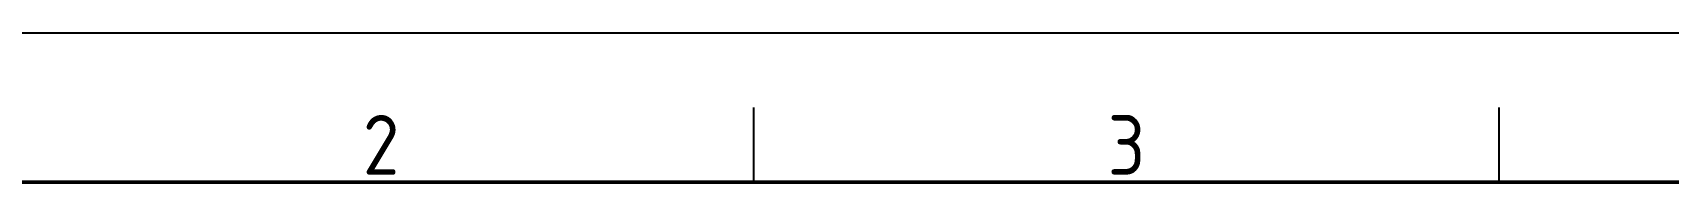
# Model space of a CAD drawing. Header units: millimetres. Extents: x 0 to 210, y 0 to 148.
# Drawn here: x 30.8 to 85.7, y 143.5 to 148.5 of the extents above; entities that cross this region are included whole.
import ezdxf
from ezdxf.enums import TextEntityAlignment as Align

# ---------------------------------------------------------------- set-up
doc = ezdxf.new("R2010")
doc.units = ezdxf.units.MM
doc.header["$LTSCALE"] = 0.5
doc.layers.add('AM_0', color=7, linetype='Continuous', lineweight=50)
doc.layers.add('AM_BOR', color=7, linetype='Continuous', lineweight=50)
doc.styles.add('ACGBTS', font='isocp.shx', dxfattribs={"bigfont": 'gbcbig.shx'})

# ---------------------------------------------------------------- blocks, each defined once
blk = doc.blocks.new('GB_A3')
blk.add_line((410, 287), (10, 287))
at = {"layer": 'AM_BOR', "color": 1, "lineweight": 25}
for p, q in [((0, 297), (420, 297)), ((110, 287), (110, 292)), ((160, 287), (160, 292))]:
    blk.add_line(p, q, dxfattribs=at)
at = {"layer": 'AM_BOR', "color": 1, "lineweight": 25, "style": 'ACGBTS'}
for s, p in [('2', (85, 289.5)), ('3', (135, 289.5))]:
    blk.add_text(s, height=4, dxfattribs=at).set_placement(p, align=Align.MIDDLE)

msp = doc.modelspace()

# ---------------------------------------------------------------- block references
at = {"layer": 'AM_0', "lineweight": 0, "xscale": 0.5, "yscale": 0.5, "zscale": 0.5}
msp.add_blockref('GB_A3', (0, 0), dxfattribs=at)

doc.saveas('drawing.dxf')
